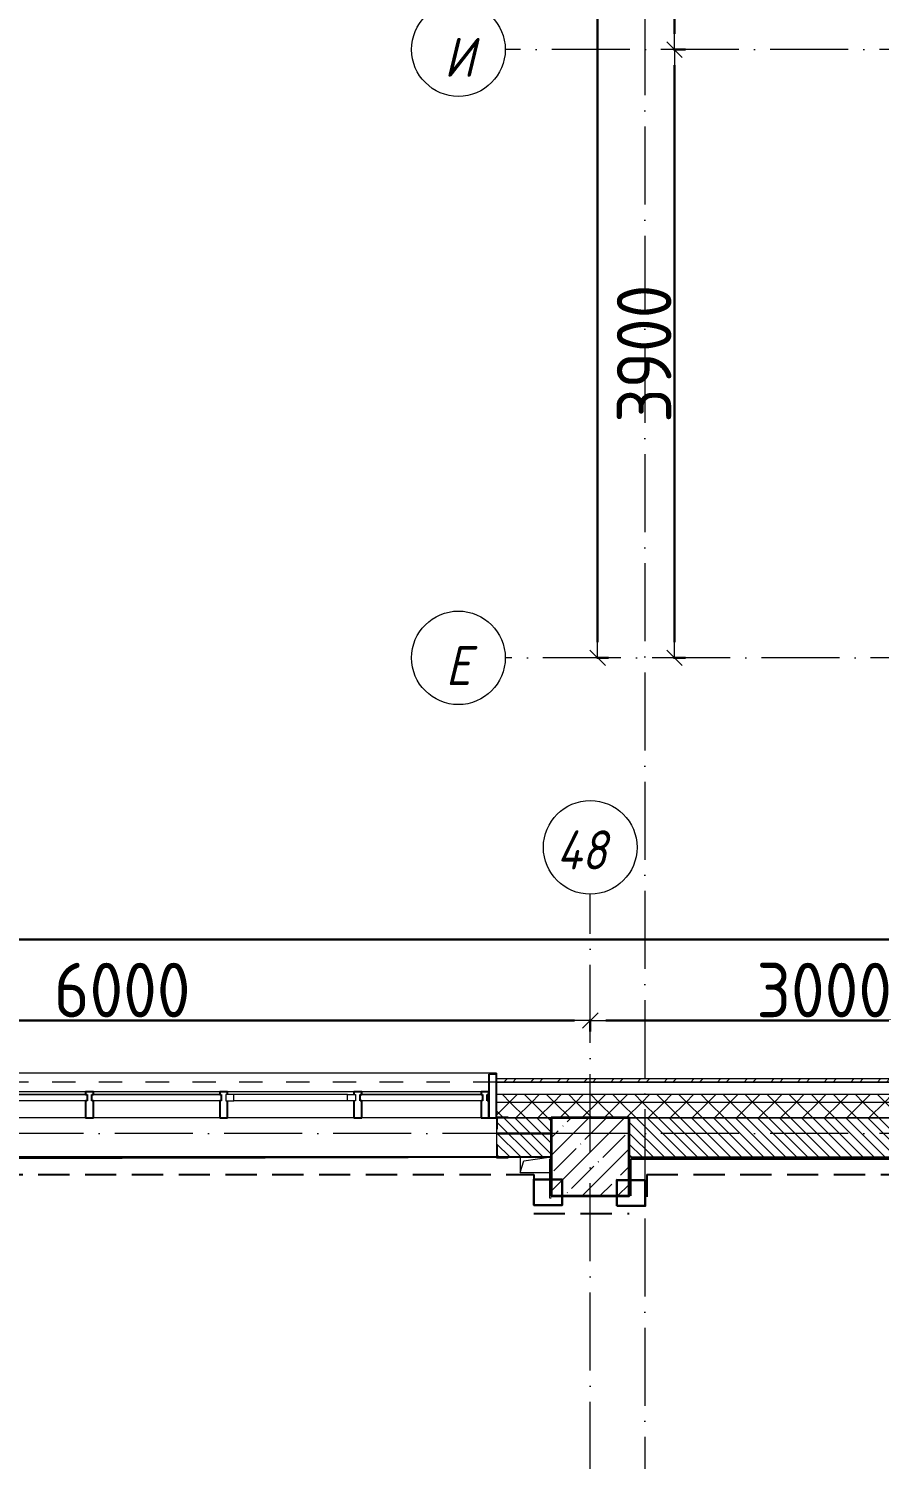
# Model space of a CAD drawing. Header units: millimetres. Extents: x -213536 to 1564669, y -45299 to 942238.
# Drawn here: x 498042 to 503496, y 434346 to 443520 of the extents above; entities that cross this region are included whole.
import ezdxf

# ---------------------------------------------------------------- set-up
doc = ezdxf.new("R2010")
doc.units = ezdxf.units.MM
for name, pattern in [('50_200_ШТРИХ_1Т_ш5_п1_п1_', [700, 500, -100, 0, -100]), ('Штрих короткий', [300, 150, -150]), ('Штриховая _2 мм - 1 мм_', [300, 200, -100])]:
    doc.linetypes.add(name, pattern=pattern)
for name, color, linetype, lineweight in [('0-1', 7, 'Continuous', 5), ('0-2', 7, 'Continuous', 9), ('2) ПГП 4м', 4, 'Continuous', 30), ('2.1) ПГП окна 2.8 м', 5, 'Continuous', 30), ('3) ЖБ 4м', 3, 'Continuous', 30), ('3.1) ЖБ окна 1.2 м', 102, 'Continuous', 30), ('4) Метл уголки', 6, 'Continuous', 30), ('Импосты витража', 7, 'Continuous', 9), ('Импосты витража-1', 7, 'Continuous', 25), ('Каркас_Импост', 7, 'Continuous', 13), ('Несущие колонны', 7, 'Continuous', 9), ('Несущие колонны-1', 7, 'Continuous', 35), ('Обобщенные модели', 7, 'Continuous', 9), ('Общие ребра', 7, 'Continuous', 9), ('Окна', 7, 'Continuous', 9), ('Оси', 7, 'Continuous', 9), ('Оси-1', 7, 'Continuous', 20), ('Оси-2', 7, '50_200_ШТРИХ_1Т_ш5_п1_п1_', 9), ('Остекление-1', 7, 'Continuous', 9), ('Перемычка-1', 7, 'Штрих короткий', 9), ('Размеры', 7, 'Continuous', 15), ('Стены', 7, 'Continuous', 9), ('Стены-1', 7, 'Continuous', 13), ('Штриховка разреза-1', 7, 'Continuous', 9)]:
    doc.layers.add(name, color=color, linetype=linetype, lineweight=lineweight)
doc.layers.add('Каркас_Импост-2', color=7, linetype='Continuous', lineweight=9, true_color=0xaaaaaa)
doc.layers.add('СТ-1_1', color=7, linetype='Штриховая _2 мм - 1 мм_', lineweight=90, true_color=0x888888)
doc.layers.get('0-2').off()
doc.styles.add('ISOCPEUR_I_1', font='isocpeui.ttf', dxfattribs={"width": 0.85, "height": 2.5})
doc.styles.add('СПДС', font='isocpeur.ttf', dxfattribs={"width": 0.9})
doc.dimstyles.new('Размера А3', dxfattribs={"dimtxt": 200, "dimasz": 100, "dimexe": 70, "dimexo": 100, "dimgap": 20, "dimtad": 1, "dimdec": 0, "dimrnd": 10, "dimzin": 0, "dimdsep": 46, "dimtxsty": 'СПДС', "dimblk": 'ARROWHEAD_6', "dimcen": 1, "dimclrd": 256, "dimclre": 256, "dimclrt": 256, "dimazin": 0, "dimtfac": 1, "dimtdec": 0, "dimtmove": 2, "dimatfit": 3, "dimfxl": 1, "dimtolj": 1, "dimtzin": 0, "dimarcsym": 0})
pattern_1 = [(45, (0, 0), (-70.71068, 70.71068), []), (135, (0, 0), (-70.71068, -70.71068), [])]
pattern_2 = [(135, (0, 0), (-35.35534, -35.35534), [])]

# ---------------------------------------------------------------- blocks, each defined once
blk = doc.blocks.new('Ось сетки - Круг_Ø6_00__ISO-2_5_0_9K_-16731441-АИ2_03_План отделки стен 3-го этажа _Часть 2_')
at = {"layer": 'Оси-1'}
blk.add_circle((0, 0), 3, dxfattribs=at)
blk = doc.blocks.new('ARROWHEAD_6')
at = {"color": 0, "linetype": 'Continuous'}
for p, q in [((0, 0), (-1, 0)), ((-0.5, -0.5), (0.5, 0.5))]:
    blk.add_line(p, q, dxfattribs=at)
blk = doc.blocks.new('*D4754')
at = {"layer": 'Defpoints', "color": 0, "transparency": 16777216}
for p in [(495642.1, 437266.4), (501642.1, 437266.4), (501642.1, 437160.4)]:
    blk.add_point(p, dxfattribs=at)
at = {"layer": 'Размеры', "lineweight": -2, "transparency": 16777216}
for p, q in [((495642.1, 437166.4), (495642.1, 437090.4)), ((495742.1, 437160.4), (501542.1, 437160.4)), ((501642.1, 437166.4), (501642.1, 437090.4))]:
    blk.add_line(p, q, dxfattribs=at)
at = {"layer": 'Размеры', "lineweight": -2, "transparency": 16777216, "xscale": 100, "yscale": 100, "zscale": 100, "rotation": 180}
blk.add_blockref('ARROWHEAD_6', (495642.1, 437160.4), dxfattribs=at)
at = {"layer": 'Размеры', "lineweight": -2, "transparency": 16777216, "xscale": 100, "yscale": 100, "zscale": 100}
blk.add_blockref('ARROWHEAD_6', (501642.1, 437160.4), dxfattribs=at)
at = {"layer": 'Размеры', "transparency": 16777216, "insert": (498642.1, 437355.4), "char_height": 350, "width": 2.488, "attachment_point": 5, "style": 'СПДС'}
blk.add_mtext('\\A1;6000', dxfattribs=at)
blk = doc.blocks.new('*D4755')
at = {"layer": 'Defpoints', "color": 0, "transparency": 16777216}
for p in [(501642.1, 437266.4), (504642.1, 437266.4), (504642.1, 437160.4)]:
    blk.add_point(p, dxfattribs=at)
at = {"layer": 'Размеры', "lineweight": -2, "transparency": 16777216}
for p, q in [((501642.1, 437166.4), (501642.1, 437090.4)), ((501742.1, 437160.4), (504542.1, 437160.4)), ((504642.1, 437166.4), (504642.1, 437090.4))]:
    blk.add_line(p, q, dxfattribs=at)
at = {"layer": 'Размеры', "lineweight": -2, "transparency": 16777216, "xscale": 100, "yscale": 100, "zscale": 100, "rotation": 180}
blk.add_blockref('ARROWHEAD_6', (501642.1, 437160.4), dxfattribs=at)
at = {"layer": 'Размеры', "lineweight": -2, "transparency": 16777216, "xscale": 100, "yscale": 100, "zscale": 100}
blk.add_blockref('ARROWHEAD_6', (504642.1, 437160.4), dxfattribs=at)
at = {"layer": 'Размеры', "transparency": 16777216, "insert": (503142.1, 437355.4), "char_height": 350, "width": 2.488, "attachment_point": 5, "style": 'СПДС'}
blk.add_mtext('\\A1;3000', dxfattribs=at)
blk = doc.blocks.new('*D4757')
at = {"layer": 'Defpoints', "color": 0, "transparency": 16777216}
for p in [(459092.1, 437785.9), (505192.1, 437679.8), (505192.1, 436700.1)]:
    blk.add_point(p, dxfattribs=at)
at = {"layer": 'Размеры', "lineweight": -2, "transparency": 16777216}
for p, q in [((505192.1, 436800.1), (505192.1, 437749.8)), ((459092.1, 437685.9), (459092.1, 437609.8)), ((459192.1, 437679.8), (505092.1, 437679.8))]:
    blk.add_line(p, q, dxfattribs=at)
at = {"layer": 'Размеры', "lineweight": -2, "transparency": 16777216, "xscale": 100, "yscale": 100, "zscale": 100, "rotation": 180}
blk.add_blockref('ARROWHEAD_6', (459092.1, 437679.8), dxfattribs=at)
at = {"layer": 'Размеры', "lineweight": -2, "transparency": 16777216, "xscale": 100, "yscale": 100, "zscale": 100}
blk.add_blockref('ARROWHEAD_6', (505192.1, 437679.8), dxfattribs=at)
at = {"layer": 'Размеры', "transparency": 16777216, "insert": (482142.1, 437874.8), "char_height": 350, "width": 2.997, "attachment_point": 5, "style": 'СПДС'}
blk.add_mtext('\\A1;46100', dxfattribs=at)
blk = doc.blocks.new('*D4788')
at = {"layer": 'Defpoints', "color": 0, "transparency": 16777216}
for p in [(502076.5, 443385.4), (502182.6, 443385.4), (502076.5, 439485.4)]:
    blk.add_point(p, dxfattribs=at)
at = {"layer": 'Размеры', "lineweight": -2, "transparency": 16777216}
for p, q in [((502176.5, 443385.4), (502252.6, 443385.4)), ((502182.6, 439585.4), (502182.6, 443285.4)), ((502176.5, 439485.4), (502252.6, 439485.4))]:
    blk.add_line(p, q, dxfattribs=at)
at = {"layer": 'Размеры', "lineweight": -2, "transparency": 16777216, "xscale": 100, "yscale": 100, "zscale": 100}
for p, rotation in [((502182.6, 443385.4), 90), ((502182.6, 439485.4), 270)]:
    blk.add_blockref('ARROWHEAD_6', p, dxfattribs=dict(at, rotation=rotation))
at = {"layer": 'Размеры', "transparency": 16777216, "insert": (501987.6, 441435.4), "char_height": 350, "width": 2.488, "attachment_point": 5, "rotation": 90, "style": 'СПДС'}
blk.add_mtext('\\A1;3900', dxfattribs=at)
blk = doc.blocks.new('*D4789')
at = {"layer": 'Defpoints', "color": 0, "transparency": 16777216}
for p in [(502076.5, 445735.4), (502182.6, 445735.4), (502076.5, 443385.4)]:
    blk.add_point(p, dxfattribs=at)
at = {"layer": 'Размеры', "lineweight": -2, "transparency": 16777216}
for p, q in [((502176.5, 445735.4), (502252.6, 445735.4)), ((502182.6, 443485.4), (502182.6, 445635.4)), ((502176.5, 443385.4), (502252.6, 443385.4))]:
    blk.add_line(p, q, dxfattribs=at)
at = {"layer": 'Размеры', "lineweight": -2, "transparency": 16777216, "xscale": 100, "yscale": 100, "zscale": 100}
for p, rotation in [((502182.6, 445735.4), 90), ((502182.6, 443385.4), 270)]:
    blk.add_blockref('ARROWHEAD_6', p, dxfattribs=dict(at, rotation=rotation))
at = {"layer": 'Размеры', "transparency": 16777216, "insert": (501987.6, 444560.4), "char_height": 350, "width": 2.488, "attachment_point": 5, "rotation": 90, "style": 'СПДС'}
blk.add_mtext('\\A1;2350', dxfattribs=at)
blk = doc.blocks.new('*D4793')
at = {"layer": 'Defpoints', "color": 0, "transparency": 16777216}
for p in [(501583.7, 463735.4), (501689.8, 463735.4), (501583.7, 439485.4)]:
    blk.add_point(p, dxfattribs=at)
at = {"layer": 'Размеры', "lineweight": -2, "transparency": 16777216}
for p, q in [((501683.7, 463735.4), (501759.8, 463735.4)), ((501689.8, 439585.4), (501689.8, 463635.4)), ((501683.7, 439485.4), (501759.8, 439485.4))]:
    blk.add_line(p, q, dxfattribs=at)
at = {"layer": 'Размеры', "lineweight": -2, "transparency": 16777216, "xscale": 100, "yscale": 100, "zscale": 100}
for p, rotation in [((501689.8, 463735.4), 90), ((501689.8, 439485.4), 270)]:
    blk.add_blockref('ARROWHEAD_6', p, dxfattribs=dict(at, rotation=rotation))
at = {"layer": 'Размеры', "transparency": 16777216, "insert": (501494.8, 451610.4), "char_height": 350, "width": 3.186, "attachment_point": 5, "rotation": 90, "style": 'СПДС'}
blk.add_mtext('\\A1;24250', dxfattribs=at)
blk = doc.blocks.new('BSC_Колонна _Прямоугольная - 500х500-V118-АИ2_03_План отделки стен 3-го этажа _Часть 2_')
at = {"layer": 'Несущие колонны'}
h = blk.add_hatch(dxfattribs=at)
h.set_pattern_fill('FP_108', color=256, style=0, pattern_type=2)
h.set_pattern_definition([(45, (-70950, -11050), (-114.04925, 114.04925), []), (45, (-70835.95, -11050), (-114.04925, 114.04925), [201.613, -40.323, 3.353, -36.97])])
h.paths.add_polyline_path([(-250, -250), (250, -250), (250, 250), (-250, 250)], flags=0)
at = {"layer": 'Несущие колонны-1'}
for p, q in [((250, 250), (-250, 250)), ((-250, 250), (-250, -250)), ((250, -250), (250, 250)), ((-250, -250), (250, -250))]:
    blk.add_line(p, q, dxfattribs=at)
blk = doc.blocks.new('PNS_Панель прямоугольная1 - Нр_Стекло - 40мм-25374206-АИ2_03_План отделки стен 3-го этажа _Часть 2_')
at = {"layer": 'Остекление-1'}
for p, q in [((-382.5, 40), (382.5, 40)), ((-392.5, 0), (392.5, 0)), ((382.5, 0), (-382.5, 0))]:
    blk.add_line(p, q, dxfattribs=at)
blk = doc.blocks.new('PNS_Панель прямоугольная2 - Нр_Стекло - 40мм-26243285-АИ2_03_План отделки стен 3-го этажа _Часть 2_')
at = {"layer": 'Каркас_Импост'}
for p, q in [((-415, 0), (-415, 40)), ((-415, 40), (-365, 40)), ((-365, 40), (-365, 0)), ((415, 40), (365, 40)), ((365, 40), (365, 0)), ((415, 0), (415, 40)), ((-365, 0), (-415, 0)), ((365, 0), (415, 0))]:
    blk.add_line(p, q, dxfattribs=at)
at = {"layer": 'Каркас_Импост-2'}
for p, q in [((-365, 40), (365, 40)), ((-365, 0), (365, 0))]:
    blk.add_line(p, q, dxfattribs=at)
blk = doc.blocks.new('PNS_Панель прямоугольная1 - Нр_Стекло - 40мм-25374207-АИ2_03_План отделки стен 3-го этажа _Часть 2_')
at = {"layer": 'Остекление-1'}
for p, q in [((-405, 40), (405, 40)), ((-415, 0), (415, 0)), ((405, 0), (-405, 0))]:
    blk.add_line(p, q, dxfattribs=at)
blk = doc.blocks.new('Прямоугольный импост - Импост структурный с накладкой - 150мм-25669420-АИ2_03_План отделки стен 3-го этажа _Часть 2_')
at = {"layer": 'Импосты витража'}
for p, q in [((17450, -100), (18215, -100)), ((17450, -267), (18215, -267))]:
    blk.add_line(p, q, dxfattribs=at)
blk = doc.blocks.new('Прямоугольный импост - Импост структурный с накладкой - 150мм-25669421-АИ2_03_План отделки стен 3-го этажа _Часть 2_')
at = {"layer": 'Импосты витража'}
for p, q in [((18265, -100), (19075, -100)), ((18265, -267), (19075, -267))]:
    blk.add_line(p, q, dxfattribs=at)
blk = doc.blocks.new('Прямоугольный импост - Импост структурный с накладкой - 150мм-25647644-АИ2_03_План отделки стен 3-го этажа _Часть 2_')
at = {"layer": 'Импосты витража-1'}
for p, q in [((-25, 0), (-25, 17)), ((-25, 17), (25, 17)), ((-15, 0), (-25, 0)), ((-15, -40), (-15, 0)), ((25, 0), (15, 0)), ((15, 0), (15, -40)), ((25, 17), (25, 0)), ((-25, -150), (-25, -40)), ((-25, -40), (-15, -40)), ((15, -40), (25, -40)), ((25, -40), (25, -150)), ((25, -150), (-25, -150))]:
    blk.add_line(p, q, dxfattribs=at)
blk = doc.blocks.new('Прямоугольный импост - Импост структурный с накладкой - 150мм-25647633-АИ2_03_План отделки стен 3-го этажа _Часть 2_')
at = {"layer": 'Импосты витража-1'}
for p, q in [((-25, 0), (-25, 17)), ((-25, 17), (25, 17)), ((-15, 0), (-25, 0)), ((-15, -40), (-15, 0)), ((25, 17), (25, 0)), ((-25, -150), (-25, -40)), ((-25, -40), (-15, -40)), ((25, -40), (25, -150)), ((25, -150), (-25, -150))]:
    blk.add_line(p, q, dxfattribs=at)
blk = doc.blocks.new('Прямоугольный импост - Импост структурный с накладкой - 150мм-V161-АИ2_03_План отделки стен 3-го этажа _Часть 2_')
at = {"layer": 'Импосты витража-1'}
for p, q in [((-25, 0), (-25, 17)), ((-25, 17), (25, 17)), ((25, 0), (15, 0)), ((15, 0), (15, -40)), ((25, 17), (25, 0)), ((-25, -150), (-25, -40)), ((15, -40), (25, -40)), ((25, -40), (25, -150)), ((25, -150), (-25, -150))]:
    blk.add_line(p, q, dxfattribs=at)
blk = doc.blocks.new('Прямоугольный импост - Откос НВФ_50х280 мм-25985594-АИ2_03_План отделки стен 3-го этажа _Часть 2_')
at = {"layer": 'Импосты витража-1'}
for p, q in [((0, 130), (-50, 130)), ((-50, 130), (-50, -150)), ((0, -144), (0, 130)), ((-50, -150), (0, -150))]:
    blk.add_line(p, q, dxfattribs=at)
blk = doc.blocks.new('Проем_Дверь_Прямоугольный - 5150х2700h_витражные проемы-30617495-АИ2_03_План отделки стен 3-го этажа _Часть 2_')
at = {"layer": 'Перемычка-1'}
for p, q in [((2575, 115), (-2575, 115)), ((2575, -115), (-2575, -115))]:
    blk.add_line(p, q, dxfattribs=at)
blk = doc.blocks.new('Фахверк_СКБ_Уголок - 250_2700-27497298-АИ2_03_План отделки стен 3-го этажа _Часть 2_')
at = {"layer": 'Обобщенные модели'}
for p, q in [((200, 181), (125, 181)), ((125, 181), (125, 106)), ((125, 106), (131, 106)), ((131, 106), (131, 175)), ((131, 175), (200, 175)), ((200, 175), (200, 181)), ((131, -6), (125, -6)), ((125, -6), (125, -81)), ((125, -81), (200, -81)), ((131, -75), (131, -6)), ((200, -75), (131, -75)), ((200, -81), (200, -75))]:
    blk.add_line(p, q, dxfattribs=at)
blk = doc.blocks.new('AR_Отверстие прямоугольное _в плите_ - AR_Отверстие прямоугольное _в плите_-V227-АИ2_03_План отделки стен 3-го этажа _Часть 2_')
at = {"layer": 'Обобщенные модели'}
for p, q in [((-100, 50), (-100, -50)), ((-100, -50), (-75, 25)), ((-75, 25), (100, 50)), ((-100, -50), (88, -50))]:
    blk.add_line(p, q, dxfattribs=at)
blk = doc.blocks.new('Отлив_СКБ - Отлив витража_120_НВФ-31885342-АИ2_03_План отделки стен 3-го этажа _Часть 2_')
at = {"layer": 'Окна'}
for p, q in [((7750, -2), (50, -2)), ((0, -120), (0, -113)), ((0, -120), (7800, -120)), ((7800, -113), (7800, -120))]:
    blk.add_line(p, q, dxfattribs=at)
blk = doc.blocks.new('0125-Р-ОО-Ш2-АР-о_23_10_2024_rvt-1-АИ2_03_План отделки стен 3-го этажа _Часть 2_')
at = {"layer": 'Штриховка разреза-1'}
h = blk.add_hatch(dxfattribs=at)
h.set_pattern_fill('FP_80', color=256, style=0, pattern_type=2)
h.set_pattern_definition([(45, (0, 0), (-85.53659, 85.53659), []), (45, (57.02, 0), (-85.53659, 85.53659), [])])
h.paths.add_polyline_path([(74215, 11530), (74215, 11550), (70350, 11550), (70350, 11530), (72365.1, 11530)], flags=0)
h.paths.add_polyline_path([(62113.2, 11530), (62550, 11530), (62550, 11550), (61350, 11550), (61350, 11530)], flags=0)
h.paths.add_polyline_path([(59550, 11530), (59550, 11550), (58350, 11550), (58350, 11530), (59317.3, 11530)], flags=0)
h.paths.add_polyline_path([(55350, 11530), (56550, 11530), (56550, 11550), (55350, 11550)], flags=0)
h.paths.add_polyline_path([(52793.3, 11530), (53550, 11530), (53550, 11550), (52350, 11550), (52350, 11530)], flags=0)
h.paths.add_polyline_path([(50550, 11530), (50550, 11550), (49350, 11550), (49350, 11530), (49997.3, 11530)], flags=0)
h.paths.add_polyline_path([(47201.4, 11530), (47550, 11530), (47550, 11550), (46350, 11550), (46350, 11530)], flags=0)
h.paths.add_polyline_path([(43350, 11530), (44550, 11530), (44550, 11550), (43350, 11550)], flags=0)
h.paths.add_polyline_path([(40685, 11530), (41550, 11530), (41550, 11550), (40685, 11550)], flags=0)
h = blk.add_hatch(dxfattribs=at)
h.set_pattern_fill('FP_81', color=256, style=0, pattern_type=2)
h.set_pattern_definition(pattern_1)
h.paths.add_polyline_path([(76700, 11400), (76700, 11450), (70350, 11450), (70350, 11400), (76093.1, 11400)], flags=0)
h.paths.add_polyline_path([(62113.2, 11400), (62550, 11400), (62550, 11450), (61350, 11450), (61350, 11400)], flags=0)
h.paths.add_polyline_path([(59317.3, 11400), (59550, 11400), (59550, 11450), (58350, 11450), (58350, 11400), (58385.3, 11400)], flags=0)
h.paths.add_polyline_path([(55350, 11400), (56550, 11400), (56550, 11450), (55350, 11450)], flags=0)
h.paths.add_polyline_path([(53259.3, 11400), (53550, 11400), (53550, 11450), (52350, 11450), (52350, 11400), (52793.3, 11400)], flags=0)
h.paths.add_polyline_path([(50550, 11400), (50550, 11450), (49350, 11450), (49350, 11400), (49997.3, 11400)], flags=0)
h.paths.add_polyline_path([(44550, 11400), (44550, 11450), (43350, 11450), (43350, 11400), (44405.4, 11400)], flags=0)
h.paths.add_polyline_path([(46350, 11400), (47550, 11400), (47550, 11450), (46350, 11450)], flags=0)
h.paths.add_polyline_path([(40677.4, 11400), (41550, 11400), (41550, 11450), (40150, 11450), (40150, 11400)], flags=0)
h.paths.add_polyline_path([(37881.4, 11400), (38350, 11400), (38350, 11450), (37150, 11450), (37150, 11400)], flags=0)
h.paths.add_polyline_path([(35350, 11400), (35350, 11450), (34150, 11450), (34150, 11400), (35085.5, 11400)], flags=0)
h.paths.add_polyline_path([(32289.5, 11400), (32350, 11400), (32350, 11450), (31150, 11450), (31150, 11400), (31357.5, 11400)], flags=0)
h.paths.add_polyline_path([(29350, 11400), (29350, 11450), (26180, 11450), (26180, 11400), (28561.5, 11400)], flags=0)
h = blk.add_hatch(dxfattribs=at)
h.set_pattern_fill('FP_81', color=256, style=0, pattern_type=2)
h.set_pattern_definition(pattern_1)
h.paths.add_polyline_path([(76700, 11300), (76700, 11400), (70350, 11400), (70350, 11306), (70425, 11306), (70425, 11300), (76093.1, 11300)], flags=0)
h.paths.add_polyline_path([(62475, 11300), (62475, 11306), (62550, 11306), (62550, 11400), (61350, 11400), (61350, 11306), (61425, 11306), (61425, 11300), (62200, 11300)], flags=0)
h.paths.add_polyline_path([(59317.3, 11300), (59475, 11300), (59475, 11306), (59550, 11306), (59550, 11400), (58350, 11400), (58350, 11306), (58425, 11306), (58425, 11300)], flags=0)
h.paths.add_polyline_path([(56475, 11300), (56475, 11306), (56550, 11306), (56550, 11400), (55350, 11400), (55350, 11306), (55425, 11306), (55425, 11300), (56200, 11300)], flags=0)
h.paths.add_polyline_path([(52700, 11300), (53475, 11300), (53475, 11306), (53550, 11306), (53550, 11400), (52350, 11400), (52350, 11306), (52425, 11306), (52425, 11300)], flags=0)
h.paths.add_polyline_path([(50475, 11300), (50475, 11306), (50550, 11306), (50550, 11400), (49350, 11400), (49350, 11306), (49425, 11306), (49425, 11300), (49997.3, 11300)], flags=0)
h.paths.add_polyline_path([(47201.4, 11300), (47475, 11300), (47475, 11306), (47550, 11306), (47550, 11400), (46350, 11400), (46350, 11306), (46425, 11306), (46425, 11300), (47200, 11300)], flags=0)
h.paths.add_polyline_path([(43700, 11300), (44475, 11300), (44475, 11306), (44550, 11306), (44550, 11400), (43350, 11400), (43350, 11306), (43425, 11306), (43425, 11300), (43473.4, 11300)], flags=0)
h.paths.add_polyline_path([(40677.4, 11300), (41475, 11300), (41475, 11306), (41550, 11306), (41550, 11400), (40150, 11400), (40150, 11300), (40650, 11300)], flags=0)
h.paths.add_polyline_path([(38275, 11300), (38275, 11306), (38350, 11306), (38350, 11400), (37150, 11400), (37150, 11300), (37881.4, 11300)], flags=0)
h.paths.add_polyline_path([(35275, 11300), (35275, 11306), (35350, 11306), (35350, 11400), (34150, 11400), (34150, 11306), (34225, 11306), (34225, 11300), (35085.5, 11300)], flags=0)
h.paths.add_polyline_path([(31357.5, 11300), (32275, 11300), (32275, 11306), (32350, 11306), (32350, 11400), (31150, 11400), (31150, 11300)], flags=0)
h.paths.add_polyline_path([(28650, 11300), (29275, 11300), (29275, 11306), (29350, 11306), (29350, 11400), (26180, 11400), (26180, 11300), (28561.5, 11300)], flags=0)
h = blk.add_hatch(dxfattribs=at)
h.set_pattern_fill('FP_1', color=256, style=0, pattern_type=2)
h.set_pattern_definition(pattern_2)
h.paths.add_polyline_path([(70356, 11050), (70700, 11050), (70700, 11300), (70356, 11300), (70356, 11231), (70350, 11231), (70350, 11119), (70356, 11119), (70356, 11054.3)], flags=0)
h.paths.add_polyline_path([(62475, 11050), (62544, 11050), (62544, 11119), (62550, 11119), (62550, 11231), (62544, 11231), (62544, 11300), (62200, 11300), (62200, 11050)], flags=0)
h = blk.add_hatch(dxfattribs=at)
h.set_pattern_fill('FP_1', color=256, style=0, pattern_type=2)
h.set_pattern_definition(pattern_2)
h.paths.add_polyline_path([(73700, 11050), (73700, 11300), (71200, 11300), (71200, 11050), (72365.1, 11050)], flags=0)
at = {"layer": 'Общие ребра'}
for p, q in [((76700, 11450), (70350, 11450)), ((76700, 11400), (70350, 11400)), ((70425, 11300), (70700, 11300)), ((70700, 11300), (70425, 11300))]:
    blk.add_line(p, q, dxfattribs=at)
at = {"layer": 'Стены'}
blk.add_line((70350, 11050), (65200, 11050), dxfattribs=at)
at = {"layer": 'Стены-1'}
for p, q in [((74215, 11550), (70350, 11550)), ((70350, 11550), (70350, 11530)), ((76700, 11530), (70350, 11530)), ((70350, 11530), (70350, 11306)), ((70350, 11530), (74215, 11530)), ((71200, 11300), (73700, 11300)), ((73700, 11300), (71200, 11300)), ((70350, 11231), (70350, 11119)), ((70425, 11050), (70700, 11050)), ((71200, 11050), (73700, 11050))]:
    blk.add_line(p, q, dxfattribs=at)
at = {"layer": '0-2', "rotation": 180}
for name, p in [('Отлив_СКБ - Отлив витража_120_НВФ-31885342-АИ2_03_План отделки стен 3-го этажа _Часть 2_', (70350, 11467)), ('Прямоугольный импост - Импост структурный с накладкой - 150мм-25669421-АИ2_03_План отделки стен 3-го этажа _Часть 2_', (85980, 11200)), ('Прямоугольный импост - Импост структурный с накладкой - 150мм-25669421-АИ2_03_План отделки стен 3-го этажа _Часть 2_', (86840, 11200)), ('Прямоугольный импост - Импост структурный с накладкой - 150мм-25669421-АИ2_03_План отделки стен 3-го этажа _Часть 2_', (87700, 11200)), ('Прямоугольный импост - Импост структурный с накладкой - 150мм-25669420-АИ2_03_План отделки стен 3-го этажа _Часть 2_', (87700, 11200)), ('PNS_Панель прямоугольная1 - Нр_Стекло - 40мм-25374207-АИ2_03_План отделки стен 3-го этажа _Часть 2_', (67310, 11450)), ('PNS_Панель прямоугольная1 - Нр_Стекло - 40мм-25374207-АИ2_03_План отделки стен 3-го этажа _Часть 2_', (68170, 11450)), ('PNS_Панель прямоугольная2 - Нр_Стекло - 40мм-26243285-АИ2_03_План отделки стен 3-го этажа _Часть 2_', (69030, 11450)), ('PNS_Панель прямоугольная1 - Нр_Стекло - 40мм-25374206-АИ2_03_План отделки стен 3-го этажа _Часть 2_', (69867.5, 11450))]:
    blk.add_blockref(name, p, dxfattribs=at)
at = {"layer": '0-2'}
for name, p in [('Прямоугольный импост - Откос НВФ_50х280 мм-25985594-АИ2_03_План отделки стен 3-го этажа _Часть 2_', (70350, 11450)), ('Проем_Дверь_Прямоугольный - 5150х2700h_витражные проемы-30617495-АИ2_03_План отделки стен 3-го этажа _Часть 2_', (67775, 11415)), ('Фахверк_СКБ_Уголок - 250_2700-27497298-АИ2_03_План отделки стен 3-го этажа _Часть 2_', (70225, 11125)), ('BSC_Колонна _Прямоугольная - 500х500-V118-АИ2_03_План отделки стен 3-го этажа _Часть 2_', (70950, 11050)), ('AR_Отверстие прямоугольное _в плите_ - AR_Отверстие прямоугольное _в плите_-V227-АИ2_03_План отделки стен 3-го этажа _Часть 2_', (70600, 11000))]:
    blk.add_blockref(name, p, dxfattribs=at)
at = {"layer": '0-2', "extrusion": (0, 0, -1)}
for name, p in [('Прямоугольный импост - Импост структурный с накладкой - 150мм-25647644-АИ2_03_План отделки стен 3-го этажа _Часть 2_', (-67740, 11450)), ('Прямоугольный импост - Импост структурный с накладкой - 150мм-V161-АИ2_03_План отделки стен 3-го этажа _Часть 2_', (-68600, 11450)), ('Прямоугольный импост - Импост структурный с накладкой - 150мм-25647633-АИ2_03_План отделки стен 3-го этажа _Часть 2_', (-69460, 11450)), ('Прямоугольный импост - Импост структурный с накладкой - 150мм-25647644-АИ2_03_План отделки стен 3-го этажа _Часть 2_', (-70275, 11450))]:
    blk.add_blockref(name, p, dxfattribs=at)
blk = doc.blocks.new('3этНиз')
at = {"layer": 'СТ-1_1', "lineweight": 25}
for p, q in [((496004.1, 436173.4), (501280.1, 436173.4)), ((501280.1, 436173.4), (501280.1, 435923.4)), ((502004.1, 436173.4), (502004.1, 436029.4)), ((502004.1, 436173.4), (504280.1, 436173.4)), ((501280.1, 435923.4), (501892.1, 435923.4))]:
    blk.add_line(p, q, dxfattribs=at)
at = {"layer": 'Стены-1'}
for p, q in [((501904.1, 436285.4), (501892.1, 436285.4)), ((501380.1, 436273.4), (501380.1, 436023.4)), ((501904.1, 436035.4), (501904.1, 436273.4)), ((501380.1, 436023.4), (501392.1, 436023.4))]:
    blk.add_line(p, q, dxfattribs=at)
at = {"layer": '0-1'}
blk.add_blockref('0125-Р-ОО-Ш2-АР-о_23_10_2024_rvt-1-АИ2_03_План отделки стен 3-го этажа _Часть 2_', (430692.1, 425235.4), dxfattribs=at)
blk = doc.blocks.new('Ось 3 этаж')
at = {"layer": 'Оси-2'}
for p, q in [((501992.1, 477896.8), (501992.1, 424284.8)), ((536900.4, 443385.4), (501097.4, 443385.4)), ((522142.1, 439485.4), (501097.4, 439485.4)), ((501642.1, 423014.8), (501642.1, 437970.1)), ((536900.4, 436435.4), (428373.3, 436435.4))]:
    blk.add_line(p, q, dxfattribs=at)
at = {"layer": 'Оси-1', "xscale": 99.99999999999993, "yscale": 99.99999999999993, "zscale": 99.99999999999993}
for p, rotation in [((500797.4, 443385.4), 89.99999999999982), ((500797.4, 439485.4), 89.9999999999998)]:
    blk.add_blockref('Ось сетки - Круг_Ø6_00__ISO-2_5_0_9K_-16731441-АИ2_03_План отделки стен 3-го этажа _Часть 2_', p, dxfattribs=dict(at, rotation=rotation))
blk.add_blockref('Ось сетки - Круг_Ø6_00__ISO-2_5_0_9K_-16731441-АИ2_03_План отделки стен 3-го этажа _Часть 2_', (501642.1, 438270.1), dxfattribs=at)
at = {"layer": 'Оси', "char_height": 250, "attachment_point": 1, "style": 'ISOCPEUR_I_1'}
for s, insert, width in [('\\fISOCPEUR|b0|i1|c204|p34|;\\W.9;И', (500704.6, 443461.5), 223.671), ('\\fISOCPEUR|b0|i1|c204|p34|;\\W.9;Е', (500713.6, 439561.5), 202.025), ('48', (501428.2, 438378.9), 425.696)]:
    blk.add_mtext(s, dxfattribs=dict(at, insert=insert, width=width))
at = {"layer": 'Размеры'}
for base, p1, p2, picture, middle in [((501689.8, 463735.4), (501583.7, 439485.4), (501583.7, 463735.4), '*D4793', (501494.8, 451610.4)), ((502182.6, 445735.4), (502076.5, 443385.4), (502076.5, 445735.4), '*D4789', (501987.6, 444560.4)), ((502182.6, 443385.4), (502076.5, 439485.4), (502076.5, 443385.4), '*D4788', (501987.6, 441435.4))]:
    dim = blk.add_linear_dim(base=base, p1=p1, p2=p2, angle=90, dimstyle='Размера А3', override={"dimtxt": 350}, dxfattribs=at)
    dim.commit()
    dim.dimension.update_dxf_attribs({"geometry": picture, "text_midpoint": middle})
for base, p1, p2, picture, middle in [((505192.1, 437679.8), (459092.1, 437785.9), (505192.1, 436700.1), '*D4757', (482142.1, 437874.8)), ((501642.1, 437160.4), (495642.1, 437266.4), (501642.1, 437266.4), '*D4754', (498642.1, 437355.4)), ((504642.1, 437160.4), (501642.1, 437266.4), (504642.1, 437266.4), '*D4755', (503142.1, 437355.4))]:
    dim = blk.add_linear_dim(base=base, p1=p1, p2=p2, dimstyle='Размера А3', override={"dimtxt": 350}, dxfattribs=at)
    dim.commit()
    dim.dimension.update_dxf_attribs({"geometry": picture, "text_midpoint": middle})

msp = doc.modelspace()

# ---------------------------------------------------------------- linework, layer by layer
at = {"layer": '2) ПГП 4м'}
msp.add_lwpolyline([(504380.1, 436273.4), (501904.1, 436273.4)], dxfattribs=at)
at = {"layer": '2.1) ПГП окна 2.8 м'}
msp.add_lwpolyline([(501042.1, 436435.4), (501392.1, 436435.4)], dxfattribs=at)
at = {"layer": '3) ЖБ 4м'}
msp.add_lwpolyline([(501392.1, 436285.4), (501392.1, 436035.4), (501892.1, 436035.4), (501892.1, 436285.4)], dxfattribs=at)
at = {"layer": '3.1) ЖБ окна 1.2 м'}
msp.add_lwpolyline([(501392.1, 436285.4), (495892.1, 436273.4)], dxfattribs=at)
at = {"layer": '4) Метл уголки'}
for points in [[(501280.1, 435976.3), (501461.4, 435976.3), (501461.4, 436141.1), (501280.1, 436141.1)], [(501813.1, 435971.7), (501994.4, 435971.7), (501994.4, 436136.5), (501813.1, 436136.5)]]:
    msp.add_lwpolyline(points, close=True, dxfattribs=at)

# ---------------------------------------------------------------- block references
at = {"color": 5, "lineweight": 30}
msp.add_blockref('Ось 3 этаж', (0, 0), dxfattribs=at)
at = {"layer": '3) ЖБ 4м'}
msp.add_blockref('3этНиз', (0, 0), dxfattribs=at)

doc.saveas('drawing.dxf')
